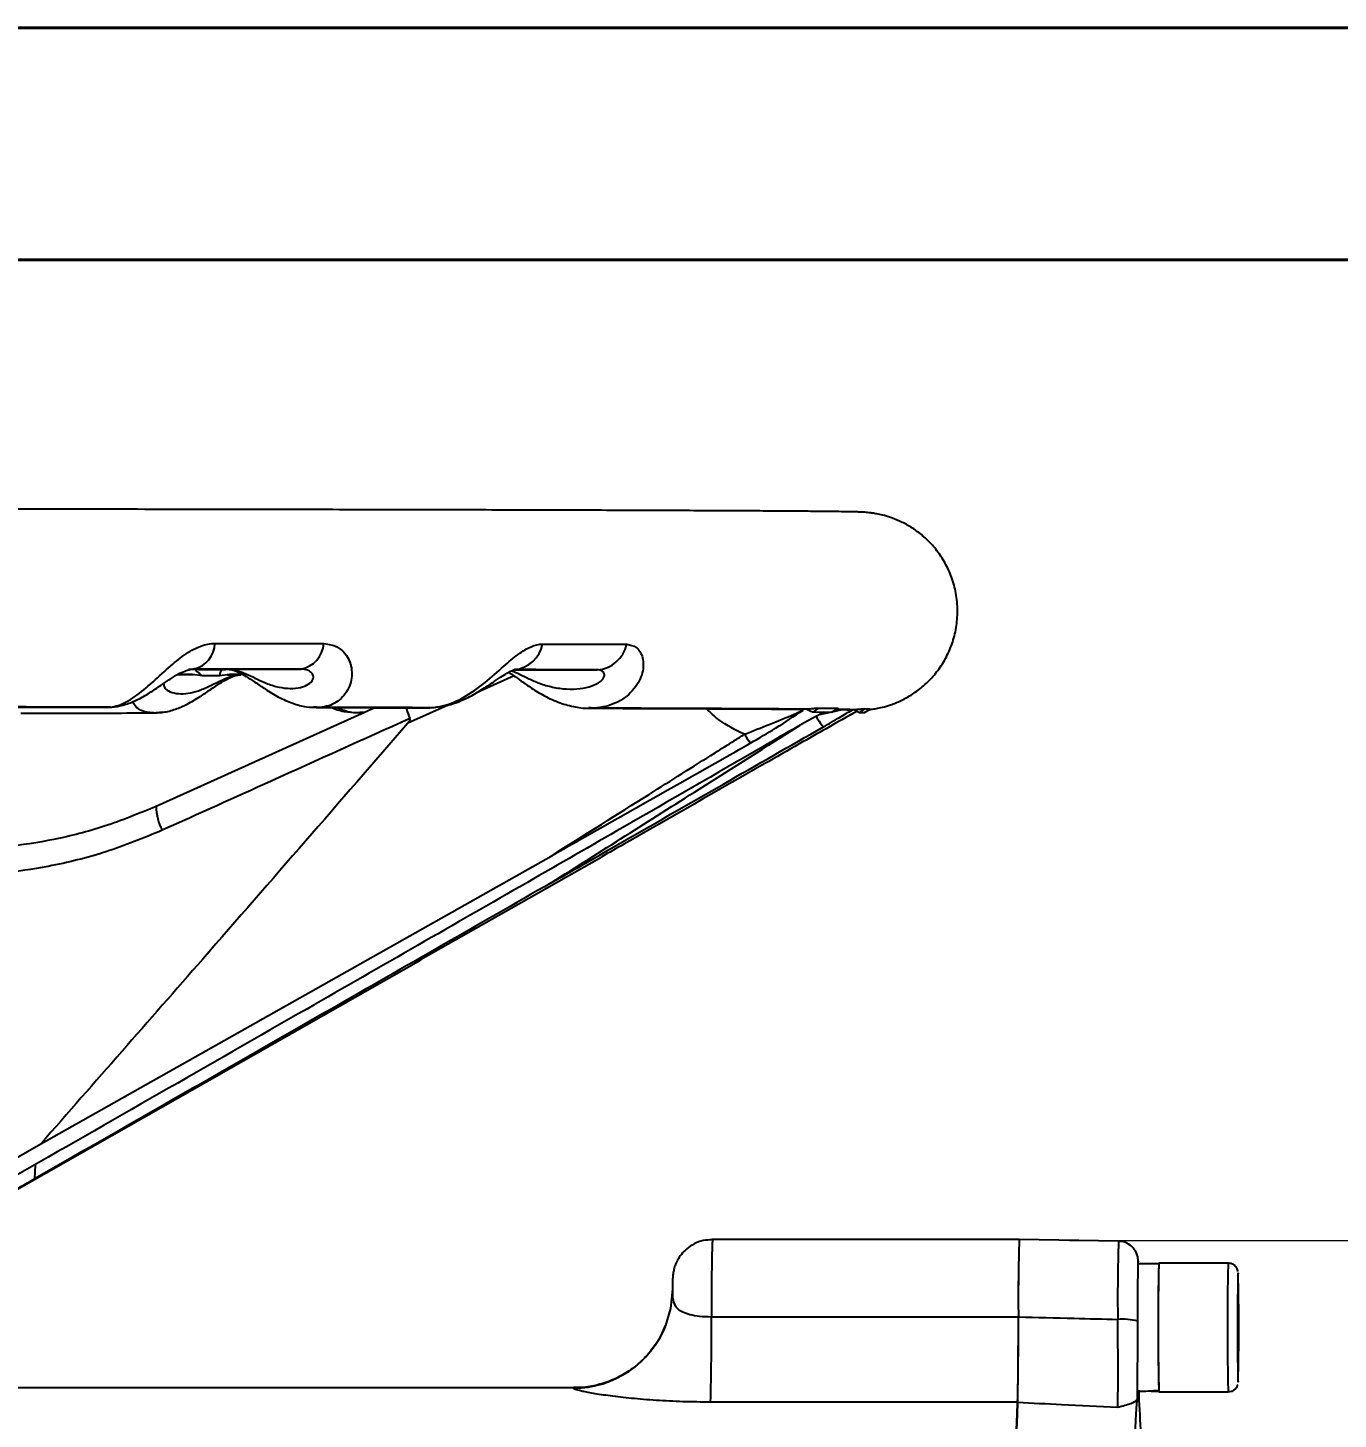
# Model space of a CAD drawing. Header units: millimetres. Extents: x 2454 to 4226, y 715 to 1968.
# Drawn here: x 3724.7 to 3843.8, y 1841.9 to 1968.4 of the extents above; entities that cross this region are included whole.
import ezdxf

# ---------------------------------------------------------------- set-up
doc = ezdxf.new("R2010")
doc.units = ezdxf.units.MM
for name, color, linetype, lineweight in [('AM_BOR', 7, 'Continuous', 50), ('标注', 3, 'Continuous', 13), ('粗实线', 7, 'Continuous', 40)]:
    doc.layers.add(name, color=color, linetype=linetype, lineweight=lineweight)
doc.styles.add('SLDTEXTSTYLE1', font='txt.shx', dxfattribs={"width": 0.7, "bigfont": 'gbcbig.shx'})
doc.dimstyles.new('SLDDIMSTYLE12$0', dxfattribs={"dimtxt": 12, "dimasz": 10, "dimexe": 0, "dimexo": 0.0625, "dimgap": 0.875, "dimtad": 1, "dimdec": 1, "dimlfac": 1.8, "dimrnd": 1e-09, "dimzin": 12, "dimdsep": 46, "dimtxsty": 'SLDTEXTSTYLE1', "dimcen": 0.09, "dimdle": 8.16, "dimclrd": 3, "dimclre": 3, "dimadec": 0, "dimazin": 3, "dimtfac": 1, "dimtdec": 1, "dimtofl": 0, "dimtmove": 0, "dimatfit": 3, "dimfxl": 0, "dimfrac": 2, "dimtolj": 1, "dimlwd": 5, "dimlwe": 5, "dimarcsym": 0})

# ---------------------------------------------------------------- blocks, each defined once
blk = doc.blocks.new('*D57')
at = {"layer": 'Defpoints', "color": 0, "transparency": 16777216}
for p in [(3819.36, 1858.11), (3819.36, 1653.18), (3999.71, 1653.18)]:
    blk.add_point(p, dxfattribs=at)
at = {"layer": '标注', "color": 3, "lineweight": 5, "transparency": 16777216}
blk.add_line((3819.42, 1858.11), (3999.71, 1858.11), dxfattribs=at)
at = {"layer": '标注', "color": 3, "linetype": 'Continuous', "lineweight": 5, "transparency": 16777216}
for p, q in [((3999.71, 1848.11), (3999.71, 1663.18)), ((3819.42, 1653.18), (3999.71, 1653.18))]:
    blk.add_line(p, q, dxfattribs=at)
at = {"layer": '标注', "color": 3, "transparency": 16777216}
for points in [[(3998.05, 1848.11), (4001.38, 1848.11), (3999.71, 1858.11)], [(3998.05, 1663.18), (4001.38, 1663.18), (3999.71, 1653.18)]]:
    blk.add_solid(points, dxfattribs=at)
at = {"layer": '标注', "color": 0, "transparency": 16777216, "insert": (3987.41, 1755.64), "char_height": 10, "attachment_point": 5, "rotation": 90, "style": 'SLDTEXTSTYLE1'}
blk.add_mtext('\\A1;{\\H2.28571x;230}', dxfattribs=at)
blk = doc.blocks.new('rA3')
at = {"layer": '粗实线'}
for p, q in [((753.384, 421.26), (333.384, 421.26)), ((748.384, 416.26), (358.384, 416.26))]:
    blk.add_line(p, q, dxfattribs=at)

msp = doc.modelspace()

# ---------------------------------------------------------------- linework, layer by layer
at = {"color": 7, "linetype": 'Continuous', "lineweight": 25}
for p, q in [((3738.343, 1909.557), (3739.786, 1909.553)), ((3740.575, 1909.435), (3739.707, 1909.565)), ((3742.2, 1909.438), (3740.575, 1909.435)), ((3743.061, 1909.57), (3742.2, 1909.438)), ((3742.886, 1909.543), (3744.097, 1909.539)), ((3743.021, 1910.03), (3749.545, 1910.046)), ((3744.249, 1909.571), (3743.061, 1909.57)), ((3768.937, 1909.426), (3765.51, 1907.902)), ((3768.97, 1909.974), (3776.474, 1909.986)), ((3731.934, 1906.595), (3732.102, 1906.586)), ((3731.953, 1906.605), (3732.285, 1906.614)), ((3756.288, 1906.544), (3736.399, 1897.567)), ((3751.287, 1906.563), (3750.706, 1906.629)), ((3763.216, 1906.882), (3759.287, 1905.136)), ((3761.263, 1906.533), (3761.561, 1906.565)), ((3761.464, 1906.554), (3761.596, 1906.57)), ((3776.183, 1906.5), (3775.718, 1906.568)), ((3736.195, 1906.078), (3736.526, 1906.1)), ((3736.196, 1906.078), (3736.485, 1906.078)), ((3736.485, 1906.078), (3737.002, 1906.139)), ((3755.303, 1906.099), (3754.919, 1906.099)), ((3795.159, 1906.296), (3795.31, 1906.401)), ((3796.541, 1906.475), (3796.139, 1906.159)), ((3796.139, 1906.159), (3797.816, 1906.143)), ((3798.376, 1906.458), (3796.541, 1906.475)), ((3796.693, 1905.919), (3797.689, 1906.145)), ((3797.816, 1906.143), (3798.376, 1906.458)), ((3797.816, 1906.143), (3797.854, 1906.188)), ((3797.847, 1906.18), (3798.749, 1906.385)), ((3797.865, 1906.168), (3798.375, 1906.451)), ((3799.227, 1906.353), (3799.349, 1906.351)), ((3799.674, 1906.35), (3799.332, 1906.356)), ((3800.784, 1906.424), (3800.314, 1906.108)), ((3800.314, 1906.108), (3800.788, 1906.093)), ((3800.788, 1906.093), (3801.301, 1906.407)), ((3725.917, 1866.889), (3772.291, 1893.055)), ((3760.43, 1883.648), (3776.899, 1892.986)), ((3723.521, 1862.614), (3760.449, 1883.613)), ((3722.031, 1864.68), (3725.917, 1866.889)), ((3725.395, 1864.987), (3725.353, 1863.701)), ((3814.845, 1858.185), (3786.949, 1858.185)), ((3823.877, 1858.028), (3814.846, 1858.185)), ((3827.527, 1855.98), (3825.645, 1855.98)), ((3833.835, 1856.034), (3827.535, 1856.034)), ((3834.704, 1850.184), (3834.719, 1852.884)), ((3834.719, 1852.884), (3834.75, 1852.884)), ((3834.719, 1852.884), (3834.75, 1852.884)), ((3834.75, 1852.884), (3834.766, 1850.184)), ((3786.87, 1851.165), (3814.769, 1851.166)), ((3834.719, 1847.484), (3834.704, 1850.184)), ((3834.704, 1850.184), (3834.766, 1850.184)), ((3834.766, 1850.184), (3834.75, 1847.484)), ((3834.75, 1847.484), (3834.719, 1847.484)), ((3774.348, 1844.698), (3713.607, 1844.697)), ((3814.695, 1843.401), (3786.797, 1843.401)), ((3825.742, 1843.59), (3825.734, 1844.488)), ((3827.535, 1844.334), (3833.835, 1844.334))]:
    msp.add_line(p, q, dxfattribs=at)
at = {"color": 7, "linetype": 'Continuous', "lineweight": 25, "flags": 128}
for points in [[(3741.747, 1912.386), (3743.017, 1912.384), (3744.279, 1912.382), (3745.531, 1912.38), (3746.775, 1912.378), (3748.009, 1912.376), (3749.233, 1912.374), (3750.448, 1912.372), (3751.654, 1912.37)], [(3771.518, 1912.329), (3772.519, 1912.327), (3773.508, 1912.324), (3774.486, 1912.322), (3775.451, 1912.319), (3776.404, 1912.316), (3777.345, 1912.314), (3778.274, 1912.311), (3779.19, 1912.308)], [(3749.545, 1910.046), (3748.366, 1910.048), (3747.178, 1910.05), (3745.98, 1910.052), (3744.773, 1910.054), (3743.557, 1910.056), (3742.332, 1910.058), (3741.099, 1910.06), (3739.856, 1910.061)], [(3776.474, 1909.986), (3775.578, 1909.988), (3774.67, 1909.991), (3773.75, 1909.993), (3772.818, 1909.996), (3771.874, 1909.998), (3770.918, 1910.001), (3769.95, 1910.003), (3768.971, 1910.006)], [(3736.496, 1897.606), (3736.411, 1897.583), (3736.399, 1897.567)], [(3825.662, 1855.98), (3825.66, 1856.046), (3825.645, 1856.228), (3825.631, 1856.046), (3825.617, 1855.524)], [(3834.737, 1855.128), (3834.735, 1855.134), (3834.722, 1854.966), (3834.713, 1854.634)], [(3783.323, 1853.666), (3783.15, 1851.911), (3782.699, 1850.373)], [(3774.325, 1844.669), (3774.332, 1844.683), (3774.338, 1844.692), (3774.344, 1844.697), (3774.348, 1844.698)], [(3834.719, 1845.51), (3834.722, 1845.403), (3834.735, 1845.234), (3834.736, 1845.237)], [(3813.976, 1771.199), (3813.987, 1776.534), (3814.001, 1781.791), (3814.019, 1786.949), (3814.039, 1791.991), (3814.063, 1796.897), (3814.089, 1801.648), (3814.118, 1806.227), (3814.15, 1810.616), (3814.185, 1814.799), (3814.222, 1818.761), (3814.262, 1822.487), (3814.303, 1825.962), (3814.347, 1829.173), (3814.393, 1832.109), (3814.44, 1834.759), (3814.489, 1837.112), (3814.539, 1839.16), (3814.59, 1840.895), (3814.642, 1842.311), (3814.695, 1843.401)], [(3814.694, 1843.362), (3814.642, 1842.283), (3814.59, 1840.892), (3814.54, 1839.193), (3814.491, 1837.193), (3814.443, 1834.898), (3814.396, 1832.318), (3814.351, 1829.46), (3814.308, 1826.337), (3814.267, 1822.958)], [(3824.773, 1765.395), (3824.781, 1770.77), (3824.791, 1776.089), (3824.805, 1781.331), (3824.823, 1786.476), (3824.843, 1791.505), (3824.866, 1796.399), (3824.892, 1801.14), (3824.921, 1805.709), (3824.953, 1810.09), (3824.988, 1814.266), (3825.024, 1818.221), (3825.064, 1821.941), (3825.105, 1825.41), (3825.149, 1828.617), (3825.194, 1831.55), (3825.241, 1834.196), (3825.29, 1836.546), (3825.34, 1838.592), (3825.391, 1840.325), (3825.443, 1841.739), (3825.495, 1842.829), (3825.549, 1843.59)]]:
    msp.add_lwpolyline(points, dxfattribs=at)
at = {"color": 7, "linetype": 'Continuous', "lineweight": 25}
for centre, radius, start, end in [((3739.252, 1912.484), 2.497, 284.00912, 357.74775), ((3749.064, 1912.602), 2.601, 280.67244, 354.89133), ((3768.689, 1912.872), 2.88, 275.6221, 349.13259), ((3776.257, 1912.987), 3.01, 274.12844, 346.96205), ((3806.877, 1912.372), 12.418, 211.76479, 217.59759), ((3802.553, 1912.009), 14.94, 211.86232, 215.57834), ((3741.09, 1897.595), 4.692, 180.34227, 207.99964), ((3981.563, 1852.49), 194.697, 178.32395, 180.38987), ((3958.599, 1853.056), 143.845, 177.95643, 180.76017), ((3957.839, 1853.07), 143.083, 177.95127, 180.76255), ((3970.662, 1852.874), 146.876, 177.98907, 180.76124), ((3946.686, 1851.927), 119.222, 178.02573, 180.83754), ((4098.111, 1850.064), 270.646, 178.7533, 181.16483), ((3953.005, 1851.927), 119.241, 178.02599, 180.83737), ((4123.05, 1851.17), 297.464, 179.16122, 180.08021), ((4092.369, 1850.813), 257.684, 179.15024, 180.13974), ((3623.862, 1850.2), 210.933, 358.65171, 1.33859), ((3508.394, 1849.916), 278.479, 358.65946, 0.25705), ((3536.292, 1849.916), 278.479, 358.65946, 0.25705), ((3824.229, 1845.952), 4.989, 74.22233, 94.94191), ((3774.326, 1853.666), 8.997, 269.99417, 338.53274), ((3991.568, 1848.892), 164.096, 179.54878, 181.59157), ((3997.917, 1848.892), 164.146, 179.54897, 181.59115), ((4048.335, 1849.359), 213.651, 179.77858, 181.03216), ((3741.539, 1837.838), 84.399, 1.49897, 3.90805)]:
    msp.add_arc(centre, radius, start, end, dxfattribs=at)
for centre, start_param, end_param in [((3825.645, 1850.184), 4.712389, 4.9017856), ((3827.535, 1850.184), 4.6175706, 4.712389)]:
    msp.add_ellipse(centre, major_axis=(9.981, 0), ratio=0.5807102, start_param=start_param, end_param=end_param, dxfattribs=at)
for points, knots in [([(3801.249, 1906.375), (3801.304, 1906.381), (3801.444, 1906.396), (3801.831, 1906.455), (3802.433, 1906.581), (3803.219, 1906.811), (3804.153, 1907.191), (3805.172, 1907.761), (3806.192, 1908.53), (3807.153, 1909.506), (3807.989, 1910.675), (3808.645, 1912.003), (3809.079, 1913.444), (3809.273, 1914.984), (3809.196, 1916.543), (3808.855, 1918.041), (3808.305, 1919.382), (3807.594, 1920.555), (3806.766, 1921.553), (3805.863, 1922.375), (3804.928, 1923.024), (3804.011, 1923.508), (3803.171, 1923.84), (3802.458, 1924.049), (3801.898, 1924.17), (3801.477, 1924.237), (3801.157, 1924.276), (3800.896, 1924.3), (3800.662, 1924.316), (3800.413, 1924.328), (3800.035, 1924.341), (3799.445, 1924.354), (3798.469, 1924.368), (3797.242, 1924.382), (3795.719, 1924.396), (3793.937, 1924.41), (3791.892, 1924.423), (3789.583, 1924.436), (3787.014, 1924.448), (3784.189, 1924.461), (3781.112, 1924.473), (3777.791, 1924.484), (3774.23, 1924.496), (3770.436, 1924.507), (3766.418, 1924.518), (3762.182, 1924.528), (3757.738, 1924.538), (3753.093, 1924.547), (3748.257, 1924.556), (3743.24, 1924.565), (3738.05, 1924.573), (3732.699, 1924.581), (3727.197, 1924.588), (3721.555, 1924.594), (3715.783, 1924.6), (3709.894, 1924.606), (3703.898, 1924.61), (3697.808, 1924.615), (3691.636, 1924.618), (3685.393, 1924.622), (3679.093, 1924.624), (3672.746, 1924.626), (3666.367, 1924.627), (3659.967, 1924.628), (3653.559, 1924.628), (3647.155, 1924.628), (3640.769, 1924.627), (3634.413, 1924.625), (3628.099, 1924.623), (3621.84, 1924.62), (3615.648, 1924.616), (3609.535, 1924.612), (3603.514, 1924.608), (3597.596, 1924.602), (3591.792, 1924.597), (3586.115, 1924.59), (3580.575, 1924.583), (3575.184, 1924.576), (3569.951, 1924.568), (3564.888, 1924.56), (3560.004, 1924.551), (3555.308, 1924.542), (3550.811, 1924.532), (3546.52, 1924.522), (3542.444, 1924.511), (3538.591, 1924.5), (3534.97, 1924.489), (3531.585, 1924.477), (3528.445, 1924.465), (3525.556, 1924.453), (3522.92, 1924.44), (3520.55, 1924.428), (3518.434, 1924.415), (3517.253, 1924.406), (3516.665, 1924.402)], [0, 0, 0, 0, 0.0010918, 0.00275364, 0.00438213, 0.00630054, 0.00871632, 0.01139743, 0.01430286, 0.01743172, 0.02070869, 0.02407314, 0.02748648, 0.03092495, 0.03460763, 0.03807285, 0.04134692, 0.04445091, 0.04739237, 0.05016927, 0.05276964, 0.0551654, 0.05729546, 0.05908138, 0.06058895, 0.06205639, 0.06371606, 0.06581702, 0.06876659, 0.07325146, 0.08085549, 0.09660782, 0.11096094, 0.12617044, 0.14100345, 0.15570138, 0.1703395, 0.18494661, 0.19953593, 0.21411428, 0.22868548, 0.24325181, 0.25781472, 0.27237513, 0.28693368, 0.30149083, 0.31604688, 0.33060208, 0.34515659, 0.35971055, 0.37426407, 0.38881721, 0.40337006, 0.41792265, 0.43247503, 0.44702723, 0.46157929, 0.47613123, 0.49068307, 0.50523482, 0.51978651, 0.53433815, 0.54888975, 0.56344133, 0.57799289, 0.59254445, 0.60709602, 0.62164761, 0.63619922, 0.65075088, 0.6653026, 0.67985438, 0.69440625, 0.70895823, 0.72351033, 0.73806258, 0.75261502, 0.76716767, 0.78172057, 0.79627378, 0.81082736, 0.82538139, 0.83993597, 0.85449122, 0.86904732, 0.88360448, 0.89816301, 0.91272333, 0.92728604, 0.94185199, 0.9564225, 0.97099962, 0.98558672, 1, 1, 1, 1]), ([(3732.215, 1906.595), (3732.452, 1906.636), (3733.154, 1906.756), (3734.442, 1907.462), (3736.037, 1908.798), (3737.593, 1910.265), (3738.867, 1911.297), (3739.996, 1911.979), (3740.902, 1912.336), (3741.532, 1912.373), (3741.747, 1912.386)], [0, 0, 0, 0, 0.0948284, 0.2802929, 0.4673828, 0.6360445, 0.7666403, 0.8310031, 0.942533, 1, 1, 1, 1]), ([(3751.654, 1912.37), (3752.07, 1912.312), (3752.639, 1912.232), (3753.494, 1911.639), (3753.921, 1911), (3754.224, 1909.952), (3754.194, 1908.768), (3753.432, 1907.433), (3752.343, 1906.721), (3751.558, 1906.603), (3751.287, 1906.563)], [0, 0, 0, 0, 0.1231352, 0.1684226, 0.3276209, 0.3625119, 0.5308075, 0.7174913, 0.9025533, 1, 1, 1, 1]), ([(3761.421, 1906.541), (3761.754, 1906.581), (3762.711, 1906.697), (3764.366, 1907.41), (3766.238, 1908.745), (3767.875, 1910.211), (3769.08, 1911.242), (3770.081, 1911.923), (3770.843, 1912.279), (3771.347, 1912.316), (3771.518, 1912.329)], [0, 0, 0, 0, 0.0986683, 0.2833462, 0.4696426, 0.637589, 0.7676307, 0.8317202, 0.9427768, 1, 1, 1, 1]), ([(3779.19, 1912.308), (3779.497, 1912.25), (3779.918, 1912.17), (3780.476, 1911.576), (3780.684, 1910.937), (3780.669, 1909.89), (3780.298, 1908.706), (3779.071, 1907.371), (3777.571, 1906.654), (3776.545, 1906.54), (3776.183, 1906.5)], [0, 0, 0, 0, 0.1227129, 0.1678449, 0.3264971, 0.3612686, 0.5289867, 0.7150299, 0.8994568, 1, 1, 1, 1]), ([(3732.437, 1906.618), (3732.495, 1906.619), (3732.913, 1906.626), (3733.686, 1906.841), (3734.746, 1907.258), (3735.784, 1907.86), (3736.75, 1908.519), (3737.626, 1909.125), (3738.374, 1909.587), (3739.017, 1909.892), (3739.491, 1910.033), (3739.768, 1910.069), (3739.844, 1910.06), (3739.849, 1910.06)], [0, 0, 0, 0, 0.0201236, 0.1464701, 0.2804193, 0.4262713, 0.5649087, 0.670778, 0.7621787, 0.8410744, 0.9133226, 0.9943781, 1, 1, 1, 1]), ([(3736.696, 1906.111), (3736.817, 1906.116), (3737.316, 1906.138), (3738.176, 1906.396), (3739.275, 1906.866), (3740.323, 1907.496), (3741.285, 1908.154), (3742.117, 1908.719), (3742.835, 1909.145), (3743.421, 1909.41), (3743.855, 1909.527), (3744.014, 1909.532), (3744.097, 1909.535)], [0, 0, 0, 0, 0.0424172, 0.1736756, 0.3103556, 0.4617882, 0.5878659, 0.6874839, 0.7743809, 0.852526, 0.9228076, 1, 1, 1, 1]), ([(3737.064, 1908.734), (3737.092, 1908.598), (3737.157, 1908.281), (3737.684, 1907.953), (3738.414, 1907.781), (3739.285, 1907.817), (3740.203, 1908.047), (3741.126, 1908.435), (3742.029, 1908.898), (3742.717, 1909.22), (3743.334, 1909.441), (3743.755, 1909.531), (3744.042, 1909.538), (3744.097, 1909.539)], [0, 0, 0, 0, 0.0866189, 0.2024171, 0.3350877, 0.4694795, 0.5948126, 0.7096857, 0.8022271, 0.8749797, 0.9051614, 0.9819452, 1, 1, 1, 1]), ([(3739.707, 1909.565), (3739.458, 1909.564), (3738.733, 1909.562), (3738.469, 1909.559), (3738.344, 1909.557), (3738.343, 1909.557)], [0, 0, 0, 0, 0.3414697, 0.9969699, 1, 1, 1, 1]), ([(3739.337, 1910.03), (3739.735, 1910.03), (3740.91, 1910.029), (3742.197, 1910.029), (3743.017, 1910.03), (3743.021, 1910.03)], [0, 0, 0, 0, 0.3385687, 0.9969565, 1, 1, 1, 1]), ([(3739.878, 1910.03), (3740.031, 1909.909), (3740.271, 1909.719), (3740.495, 1909.51), (3740.575, 1909.435)], [0, 0, 0, 0, 0.6400644, 1, 1, 1, 1]), ([(3742.2, 1909.438), (3742.205, 1909.513), (3742.216, 1909.721), (3742.317, 1909.909), (3742.381, 1910.03)], [0, 0, 0, 0, 0.3628678, 1, 1, 1, 1]), ([(3743.021, 1910.03), (3743.253, 1910.01), (3743.736, 1909.97), (3744.276, 1909.754), (3744.829, 1909.508), (3745.432, 1909.206), (3746.356, 1908.771), (3747.342, 1908.434), (3748.352, 1908.269), (3749.3, 1908.309), (3750.091, 1908.544), (3750.615, 1908.936), (3750.751, 1909.402), (3750.55, 1909.725), (3750.21, 1909.947), (3749.881, 1910.038), (3749.599, 1910.045), (3749.545, 1910.046)], [0, 0, 0, 0, 0.059691, 0.1248462, 0.1256877, 0.1898386, 0.264597, 0.357832, 0.4646512, 0.5728559, 0.6737666, 0.7662556, 0.8407644, 0.8993404, 0.9236412, 0.9854633, 1, 1, 1, 1]), ([(3743.045, 1910.021), (3743.081, 1910.022), (3743.168, 1910.024), (3743.479, 1909.952), (3743.979, 1909.738), (3744.627, 1909.364), (3745.424, 1908.83), (3746.402, 1908.159), (3747.534, 1907.47), (3748.771, 1906.919), (3750.018, 1906.579), (3750.84, 1906.566), (3751.236, 1906.559)], [0, 0, 0, 0, 0.0517354, 0.1225471, 0.1920015, 0.2628229, 0.3527663, 0.4630239, 0.6001479, 0.7444294, 0.876724, 1, 1, 1, 1]), ([(3761.596, 1906.57), (3761.908, 1906.597), (3762.656, 1906.661), (3763.819, 1907.032), (3765.056, 1907.601), (3766.167, 1908.278), (3767.103, 1908.914), (3767.844, 1909.417), (3768.398, 1909.752), (3768.786, 1909.945), (3768.979, 1910.004), (3768.981, 1910.003), (3768.982, 1910.003)], [0, 0, 0, 0, 0.1032942, 0.2474112, 0.3936471, 0.5364567, 0.6490347, 0.7379078, 0.8173485, 0.8791944, 0.9437617, 1, 1, 1, 1]), ([(3768.431, 1909.761), (3768.582, 1909.664), (3768.922, 1909.444), (3769.64, 1908.926), (3770.568, 1908.276), (3771.741, 1907.566), (3773.073, 1906.957), (3774.468, 1906.594), (3775.482, 1906.45), (3776.01, 1906.505), (3776.093, 1906.514)], [0, 0, 0, 0, 0.0812543, 0.1828895, 0.310982, 0.4651932, 0.6431721, 0.8095213, 0.9699427, 1, 1, 1, 1]), ([(3768.68, 1909.886), (3768.701, 1909.883), (3768.926, 1909.847), (3769.211, 1909.697), (3769.723, 1909.451), (3770.313, 1909.148), (3771.317, 1908.712), (3772.472, 1908.375), (3773.716, 1908.21), (3774.931, 1908.249), (3775.996, 1908.484), (3776.785, 1908.875), (3777.168, 1909.341), (3777.144, 1909.664), (3776.958, 1909.886), (3776.73, 1909.977), (3776.515, 1909.984), (3776.474, 1909.986)], [0, 0, 0, 0, 0.0070478, 0.0758511, 0.0767395, 0.1444822, 0.2234264, 0.3218814, 0.434681, 0.5489433, 0.6555032, 0.7531699, 0.8318497, 0.893705, 0.9193663, 0.9846494, 1, 1, 1, 1]), ([(3719.639, 1906.596), (3720.562, 1906.595), (3722.83, 1906.593), (3725.021, 1906.59), (3726.32, 1906.589)], [0, 0, 0, 0, 0.4068947, 1, 1, 1, 1]), ([(3719.796, 1906.602), (3721.886, 1906.599), (3726.072, 1906.594), (3730.09, 1906.589), (3732.102, 1906.586)], [0, 0, 0, 0, 0.4994081, 1, 1, 1, 1]), ([(3732.215, 1906.595), (3730.204, 1906.598), (3726.176, 1906.603), (3721.981, 1906.608), (3719.881, 1906.611)], [0, 0, 0, 0, 0.4994067, 1, 1, 1, 1]), ([(3726.32, 1906.589), (3726.886, 1906.588), (3728.798, 1906.586), (3730.638, 1906.583), (3731.934, 1906.581)], [0, 0, 0, 0, 0.29598435, 1, 1, 1, 1]), ([(3732.102, 1906.586), (3732.283, 1906.595), (3732.497, 1906.606), (3732.726, 1906.651), (3732.76, 1906.658)], [0, 0, 0, 0, 0.8481815, 1, 1, 1, 1]), ([(3736.174, 1906.079), (3736.023, 1906.082), (3735.393, 1906.096), (3734.651, 1906.388), (3734.337, 1906.956), (3734.26, 1907.093)], [0, 0, 0, 0, 0.1927216, 0.8039222, 1, 1, 1, 1]), ([(3750.706, 1906.629), (3750.819, 1906.595), (3750.949, 1906.557), (3751.128, 1906.555), (3751.152, 1906.554)], [0, 0, 0, 0, 0.8669255, 1, 1, 1, 1]), ([(3751.152, 1906.554), (3752.094, 1906.553), (3755.6, 1906.546), (3758.871, 1906.538), (3761.263, 1906.533)], [0, 0, 0, 0, 0.26863, 1, 1, 1, 1]), ([(3761.421, 1906.541), (3758.303, 1906.548), (3755.006, 1906.555), (3751.477, 1906.562), (3751.287, 1906.563)], [0, 0, 0, 0, 0.946224, 1, 1, 1, 1]), ([(3752.333, 1906.56), (3752.401, 1906.53), (3752.874, 1906.322), (3753.765, 1906.126), (3754.594, 1906.111), (3754.993, 1906.104)], [0, 0, 0, 0, 0.08068562, 0.55758557, 1, 1, 1, 1]), ([(3752.83, 1906.559), (3753.28, 1906.379), (3754.001, 1906.088), (3754.668, 1906.096), (3754.919, 1906.099)], [0, 0, 0, 0, 0.6230603, 1, 1, 1, 1]), ([(3759.093, 1906.546), (3759.109, 1906.498), (3759.204, 1906.205), (3759.348, 1905.853), (3759.469, 1905.559)], [0, 0, 0, 0, 0.1631406, 1, 1, 1, 1]), ([(3775.718, 1906.568), (3775.782, 1906.534), (3775.856, 1906.495), (3775.989, 1906.493), (3776.007, 1906.493)], [0, 0, 0, 0, 0.8627034, 1, 1, 1, 1]), ([(3776.007, 1906.493), (3777.283, 1906.488), (3779.839, 1906.48), (3784.113, 1906.463), (3788.627, 1906.443), (3792.579, 1906.421), (3794.507, 1906.407), (3795.31, 1906.401)], [0, 0, 0, 0, 0.1505041, 0.3013657, 0.5576212, 0.815656, 1, 1, 1, 1]), ([(3795.534, 1906.407), (3794.724, 1906.413), (3793.102, 1906.425), (3790.025, 1906.443), (3786.464, 1906.461), (3781.979, 1906.48), (3778.29, 1906.492), (3776.183, 1906.5)], [0, 0, 0, 0, 0.1858494, 0.3716988, 0.5603087, 0.7489187, 1, 1, 1, 1]), ([(3724.116, 1906.047), (3724.994, 1906.048), (3726.702, 1906.05), (3728.348, 1906.052), (3729.148, 1906.053)], [0, 0, 0, 0, 0.51388541, 1, 1, 1, 1]), ([(3729.148, 1906.053), (3730.187, 1906.055), (3732.579, 1906.058), (3734.875, 1906.061), (3736.174, 1906.063)], [0, 0, 0, 0, 0.4339162, 1, 1, 1, 1]), ([(3737.002, 1906.139), (3736.807, 1906.107), (3736.587, 1906.071), (3736.393, 1906.069), (3736.371, 1906.069)], [0, 0, 0, 0, 0.8864466, 1, 1, 1, 1]), ([(3759.469, 1905.559), (3755.266, 1903.66), (3747.76, 1900.269), (3740.251, 1896.882), (3736.948, 1895.392)], [0, 0, 0, 0, 0.56, 1, 1, 1, 1]), ([(3759.287, 1905.136), (3759.351, 1905.213), (3759.437, 1905.316), (3759.482, 1905.459), (3759.482, 1905.52), (3759.473, 1905.546), (3759.469, 1905.559)], [0, 0, 0, 0, 0.6196275, 0.8294119, 0.9175065, 1, 1, 1, 1]), ([(3789.864, 1904.122), (3789.059, 1904.513), (3787.788, 1905.129), (3786.771, 1906.103), (3786.399, 1906.46)], [0, 0, 0, 0, 0.6338022, 1, 1, 1, 1]), ([(3789.864, 1904.122), (3790.628, 1904.426), (3792.216, 1905.058), (3793.935, 1905.753), (3794.907, 1906.185), (3795.162, 1906.299)], [0, 0, 0, 0, 0.40605937, 0.84396548, 1, 1, 1, 1]), ([(3790.402, 1903.316), (3791.188, 1903.774), (3792.961, 1904.807), (3794.377, 1905.767), (3795.166, 1906.3)], [0, 0, 0, 0, 0.4433268, 1, 1, 1, 1]), ([(3797.123, 1906.15), (3796.602, 1905.876), (3795.796, 1905.452), (3794.993, 1904.992), (3794.708, 1904.829)], [0, 0, 0, 0, 0.64595748, 1, 1, 1, 1]), ([(3800.13, 1906.23), (3799.191, 1905.706), (3797.482, 1904.751), (3795.669, 1903.718), (3794.852, 1903.252)], [0, 0, 0, 0, 0.549384, 1, 1, 1, 1]), ([(3796.541, 1906.475), (3796.511, 1906.474), (3796.451, 1906.473), (3796.262, 1906.457), (3795.977, 1906.432), (3795.726, 1906.415), (3795.558, 1906.408), (3795.534, 1906.407)], [0, 0, 0, 0, 0.2093639, 0.4201205, 0.6097013, 0.9449063, 1, 1, 1, 1]), ([(3795.534, 1906.407), (3795.609, 1906.366), (3795.818, 1906.249), (3796.02, 1906.171), (3796.109, 1906.162), (3796.139, 1906.159)], [0, 0, 0, 0, 0.2712843, 0.7576337, 1, 1, 1, 1]), ([(3797.038, 1904.795), (3797.538, 1905.084), (3798.474, 1905.625), (3799.292, 1906.12), (3799.674, 1906.35)], [0, 0, 0, 0, 0.5337416, 1, 1, 1, 1]), ([(3798.233, 1906.373), (3798.345, 1906.371), (3798.982, 1906.364), (3799.361, 1906.357), (3799.674, 1906.35)], [0, 0, 0, 0, 0.17486, 1, 1, 1, 1]), ([(3799.896, 1906.356), (3799.507, 1906.364), (3799.067, 1906.372), (3798.335, 1906.38), (3798.249, 1906.381)], [0, 0, 0, 0, 0.88178391, 1, 1, 1, 1]), ([(3798.352, 1906.445), (3798.366, 1906.447), (3798.411, 1906.455), (3798.397, 1906.458), (3798.379, 1906.458), (3798.376, 1906.458)], [0, 0, 0, 0, 0.272038, 0.8723895, 1, 1, 1, 1]), ([(3800.784, 1906.424), (3800.769, 1906.423), (3800.739, 1906.422), (3800.585, 1906.406), (3800.327, 1906.381), (3800.085, 1906.364), (3799.92, 1906.357), (3799.896, 1906.356)], [0, 0, 0, 0, 0.2099446, 0.4213265, 0.6106396, 0.9421993, 1, 1, 1, 1]), ([(3799.896, 1906.356), (3799.944, 1906.323), (3800.101, 1906.215), (3800.252, 1906.124), (3800.297, 1906.112), (3800.314, 1906.108)], [0, 0, 0, 0, 0.21128919, 0.69330535, 1, 1, 1, 1]), ([(3801.301, 1906.407), (3801.229, 1906.41), (3801.108, 1906.416), (3800.878, 1906.421), (3800.784, 1906.424)], [0, 0, 0, 0, 0.5928905, 1, 1, 1, 1]), ([(3759.287, 1905.136), (3753.076, 1897.981), (3741.984, 1885.203), (3730.826, 1872.485), (3725.917, 1866.889)], [0, 0, 0, 0, 0.5600003, 1, 1, 1, 1]), ([(3794.708, 1904.829), (3793.652, 1904.216), (3788.368, 1901.154), (3780.179, 1896.428), (3773.031, 1892.319), (3770.139, 1890.656)], [0, 0, 0, 0, 0.129573, 0.6478931, 1, 1, 1, 1]), ([(3772.291, 1893.055), (3772.371, 1893.106), (3775.34, 1894.974), (3780.308, 1898.102), (3785.778, 1901.548), (3788.666, 1903.368), (3789.557, 1903.929), (3789.864, 1904.122)], [0, 0, 0, 0, 0.0136769, 0.5068384, 0.8479394, 0.9475989, 1, 1, 1, 1]), ([(3772.312, 1890.623), (3776.793, 1893.462), (3784.336, 1898.239), (3791.877, 1903.019), (3794.938, 1904.959)], [0, 0, 0, 0, 0.5941955, 1, 1, 1, 1]), ([(3772.312, 1890.623), (3773.261, 1891.168), (3778.472, 1894.159), (3786.707, 1898.883), (3794.012, 1903.064), (3797.038, 1904.795)], [0, 0, 0, 0, 0.1154753, 0.6335617, 1, 1, 1, 1]), ([(3772.291, 1893.055), (3773.331, 1893.646), (3778.652, 1896.667), (3784.689, 1900.089), (3789.694, 1902.917), (3790.402, 1903.316)], [0, 0, 0, 0, 0.1725417, 0.8830694, 1, 1, 1, 1]), ([(3794.852, 1903.252), (3793.792, 1902.645), (3788.493, 1899.608), (3782.504, 1896.185), (3777.571, 1893.369), (3776.899, 1892.986)], [0, 0, 0, 0, 0.1775693, 0.8878786, 1, 1, 1, 1]), ([(3736.399, 1897.567), (3734.838, 1896.924), (3731.813, 1895.676), (3727.199, 1894.513), (3722.784, 1893.825), (3719.904, 1893.745), (3718.506, 1893.707)], [0, 0, 0, 0, 0.2733047, 0.5299772, 0.7718071, 1, 1, 1, 1]), ([(3736.948, 1895.392), (3735.258, 1894.698), (3731.889, 1893.312), (3726.96, 1892.114), (3722.338, 1891.426), (3719.48, 1891.348), (3718.047, 1891.308)], [0, 0, 0, 0, 0.2800318, 0.5584059, 0.7786039, 1, 1, 1, 1]), ([(3770.139, 1890.656), (3763.475, 1886.828), (3747.835, 1877.845), (3732.186, 1868.878), (3723.206, 1863.732)], [0, 0, 0, 0, 0.426145, 1, 1, 1, 1]), ([(3772.312, 1890.623), (3765.643, 1886.796), (3749.995, 1877.814), (3734.338, 1868.847), (3725.353, 1863.701)], [0, 0, 0, 0, 0.4261322, 1, 1, 1, 1]), ([(3723.436, 1862.622), (3723.86, 1862.858), (3724.488, 1863.207), (3725.141, 1863.58), (3725.353, 1863.701)], [0, 0, 0, 0, 0.6756176, 1, 1, 1, 1]), ([(3786.939, 1858.159), (3786.666, 1858.151), (3786.093, 1858.134), (3785.303, 1857.82), (3784.633, 1857.376), (3784.133, 1856.861), (3783.784, 1856.334), (3783.56, 1855.835), (3783.436, 1855.407), (3783.38, 1855.084), (3783.359, 1854.89), (3783.349, 1854.754), (3783.34, 1854.586), (3783.332, 1854.31), (3783.325, 1853.973), (3783.322, 1853.645), (3783.322, 1853.585)], [0, 0, 0, 0, 0.1003195, 0.2108899, 0.3086962, 0.3962618, 0.4741014, 0.5418099, 0.5980678, 0.6401854, 0.6670378, 0.6924528, 0.7348761, 0.8318901, 0.9692681, 1, 1, 1, 1]), ([(3825.663, 1855.98), (3825.662, 1856.01), (3825.659, 1856.134), (3825.653, 1856.237), (3825.645, 1856.36), (3825.626, 1856.513), (3825.581, 1856.733), (3825.453, 1857.08), (3825.156, 1857.512), (3824.659, 1857.866), (3824.183, 1858.043), (3823.918, 1858.013), (3823.867, 1858.007)], [0, 0, 0, 0, 0.05267652, 0.22014206, 0.3332186, 0.38425373, 0.43375608, 0.52536141, 0.65107843, 0.80825728, 0.96315833, 1, 1, 1, 1]), ([(3834.722, 1855.29), (3834.722, 1855.291), (3834.719, 1855.309), (3834.703, 1855.383), (3834.65, 1855.533), (3834.527, 1855.731), (3834.312, 1855.915), (3834.063, 1856.028), (3833.896, 1856.022), (3833.835, 1856.02)], [0, 0, 0, 0, 0.0049703, 0.096122, 0.2182387, 0.3984951, 0.6223022, 0.8622867, 1, 1, 1, 1]), ([(3783.323, 1853.666), (3783.317, 1853.348), (3783.305, 1852.733), (3783.613, 1851.971), (3784.246, 1851.588), (3784.909, 1851.352), (3785.806, 1851.193), (3786.505, 1851.175), (3786.87, 1851.165)], [0, 0, 0, 0, 0.257667, 0.4981816, 0.6101492, 0.7298729, 0.859021, 1, 1, 1, 1]), ([(3814.694, 1843.362), (3814.703, 1843.615), (3814.721, 1844.12), (3814.744, 1845.937), (3814.761, 1848.321), (3814.765, 1850.205), (3814.767, 1851.148)], [0, 0, 0, 0, 0.2500466, 0.4994486, 0.7493959, 1, 1, 1, 1]), ([(3814.767, 1851.148), (3816.453, 1851.105), (3819.464, 1851.03), (3822.474, 1850.955), (3823.799, 1850.923)], [0, 0, 0, 0, 0.56, 1, 1, 1, 1]), ([(3823.788, 1842.897), (3823.798, 1843.157), (3823.816, 1843.678), (3823.826, 1845.558), (3823.822, 1848.026), (3823.807, 1849.957), (3823.799, 1850.923)], [0, 0, 0, 0, 0.24969289, 0.49994, 0.7499529, 1, 1, 1, 1]), ([(3782.705, 1850.388), (3782.649, 1850.251), (3782.482, 1849.842), (3782.076, 1849.055), (3781.408, 1848.075), (3780.513, 1847.097), (3779.413, 1846.215), (3778.141, 1845.49), (3776.736, 1844.986), (3775.452, 1844.713), (3774.648, 1844.729), (3774.347, 1844.736)], [0, 0, 0, 0, 0.0502312, 0.1499547, 0.2630984, 0.3859444, 0.5146594, 0.647335, 0.7823911, 0.9187289, 1, 1, 1, 1]), ([(3825.585, 1850.753), (3825.584, 1849.988), (3825.582, 1848.463), (3825.573, 1846.496), (3825.562, 1844.848), (3825.553, 1844.01), (3825.549, 1843.59)], [0, 0, 0, 0, 0.2806316, 0.559596, 0.7791291, 1, 1, 1, 1]), ([(3786.797, 1843.401), (3785.95, 1843.409), (3784.259, 1843.425), (3781.82, 1843.551), (3779.574, 1843.733), (3777.628, 1843.959), (3776.323, 1844.156), (3775.516, 1844.304), (3774.889, 1844.436), (3774.392, 1844.581), (3774.348, 1844.639), (3774.325, 1844.669)], [0, 0, 0, 0, 0.1254267, 0.2506866, 0.3766076, 0.5007094, 0.6255931, 0.6875973, 0.7502224, 0.8679688, 1, 1, 1, 1]), ([(3833.845, 1844.344), (3833.943, 1844.35), (3834.133, 1844.363), (3834.367, 1844.495), (3834.534, 1844.655), (3834.636, 1844.812), (3834.684, 1844.927), (3834.696, 1844.971), (3834.697, 1844.977)], [0, 0, 0, 0, 0.2517297, 0.4863088, 0.6809512, 0.845944, 0.9801931, 1, 1, 1, 1]), ([(3823.788, 1842.897), (3822.091, 1842.983), (3819.059, 1843.138), (3816.028, 1843.293), (3814.694, 1843.362)], [0, 0, 0, 0, 0.55999999, 1, 1, 1, 1]), ([(3825.549, 1843.59), (3825.408, 1843.482), (3825.126, 1843.265), (3824.236, 1843.02), (3823.788, 1842.897)], [0, 0, 0, 0, 0.4975573, 1, 1, 1, 1])]:
    msp.add_open_spline(points, degree=3, knots=knots, dxfattribs=at)

# ---------------------------------------------------------------- block references
at = {"layer": 'AM_BOR', "xscale": 4.21875, "yscale": 4.21875, "zscale": 4.21875}
msp.add_blockref('rA3', (1047.891, 191.169), dxfattribs=at)

# ---------------------------------------------------------------- dimensions: what is measured, and where the dimension line sits
at = {"layer": '标注'}
dim = msp.add_linear_dim(base=(3999.712, 1653.183), p1=(3819.361, 1858.107), p2=(3819.361, 1653.183), angle=90, text='{\\H2.28571x;230}', dimstyle='SLDDIMSTYLE12$0', override={"dimtxt": 10, "dimtdec": 3, "dimtzin": 0}, dxfattribs=at)
dim.commit()
dim.dimension.update_dxf_attribs({"geometry": '*D57', "text_midpoint": (3987.409, 1755.645)})

doc.saveas('drawing.dxf')
